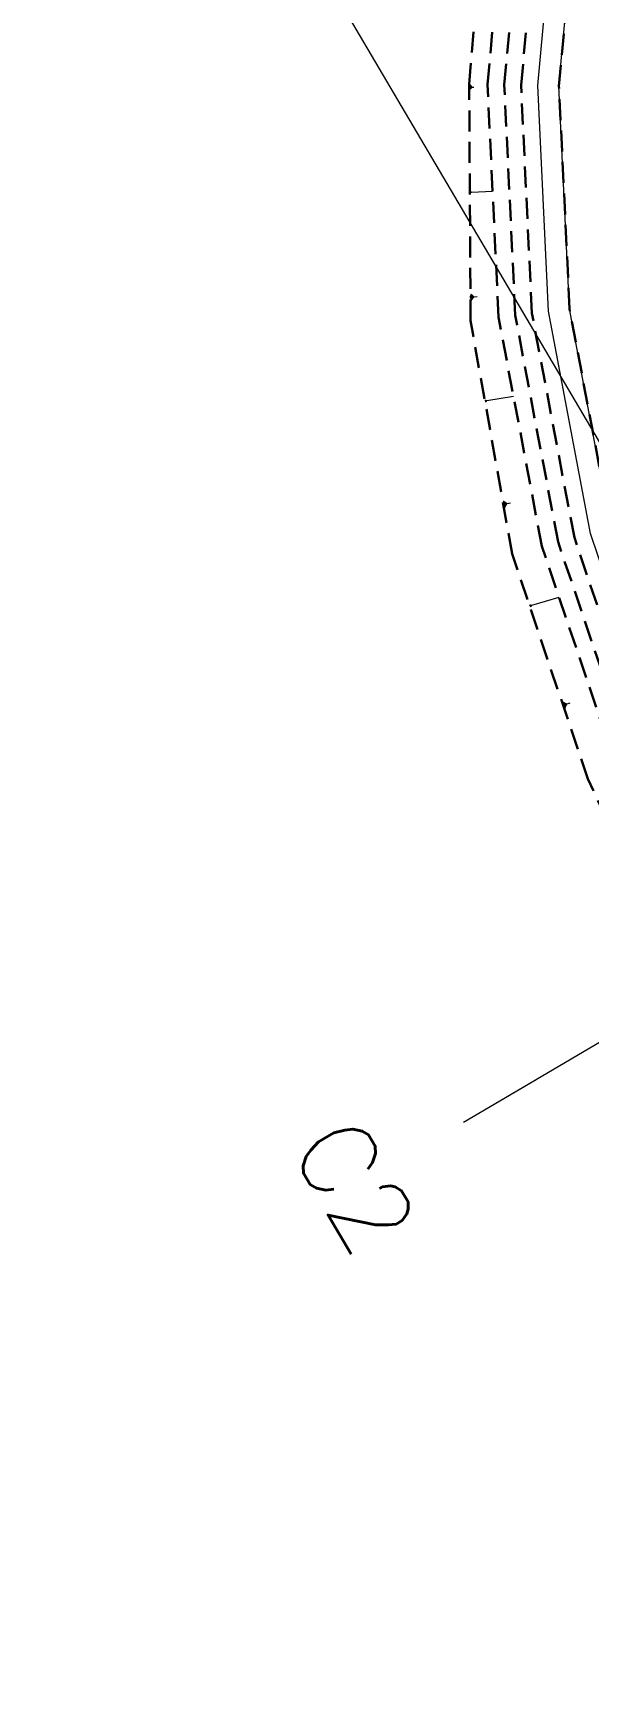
# Model space of a CAD drawing. Header units: metres. Extents: x 544752 to 548977, y 1840603 to 1844608.
# Drawn here: x 544902.78 to 544916, y 1843823.19 to 1843862.71 of the extents above; entities that cross this region are included whole.
import ezdxf

# ---------------------------------------------------------------- set-up
doc = ezdxf.new("R2010")
doc.units = ezdxf.units.M
doc.header["$MEASUREMENT"] = 0
for name, pattern in [('ACAD_ISO02W100', [15, 12, -3]), ('Anordnung Grundriss$0$GESTRICHELT', [0.75, 0.5, -0.25]), ('HIDDEN', [0.375, 0.25, -0.125])]:
    doc.linetypes.add(name, pattern=pattern)
doc.layers.add('C-ROAD', color=7, linetype='Continuous')
for name, color, linetype, lineweight in [('C-ROAD-CORR', 5, 'Continuous', 0), ('C-ROAD-SAMP', 150, 'HIDDEN', 0), ('C-ROAD-SAMP-TEXT', 11, 'Continuous', 0), ('C-TOPO-FEAT', 94, 'Continuous', 5), ('Đường', 5, 'ACAD_ISO02W100', 5)]:
    doc.layers.add(name, color=color, linetype=linetype, lineweight=lineweight)

# ---------------------------------------------------------------- blocks, each defined once
blk = doc.blocks.new('TB')
at = {"layer": 'Defpoints', "color": 5, "linetype": 'Anordnung Grundriss$0$GESTRICHELT', "lineweight": 5, "ltscale": 0.2}
blk.add_circle((-0.4049538253086098, -1.769394799566726e-07), 105.7280000291212, dxfattribs=at)

msp = doc.modelspace()

# ---------------------------------------------------------------- linework, layer by layer
at = {"layer": 'C-ROAD', "color": 3, "linetype": 'Continuous', "lineweight": 13}
msp.add_line((544922.4993939651, 1843842.378310709), (544906.0413623105, 1843870.318242369), dxfattribs=at)
at = {"layer": 'C-ROAD-CORR', "color": 160, "linetype": 'Continuous'}
for p, q in [((544913.1861361177, 1843861.428345553, 760.0964336467782), (544913.2645144111, 1843861.426749602, 760.0180283657635)), ((544913.1757194714, 1843858.952236134, 760.1870258009186), (544913.1776295975, 1843858.906426743, 760.1870258009186)), ((544913.1835931356, 1843858.946828314, 760.1793641079845), (544913.1850257302, 1843858.912471271, 760.1793641079845)), ((544913.1914667997, 1843858.941420494, 760.1717024150504), (544913.1924218629, 1843858.918515799, 760.1717024150504)), ((544913.199340464, 1843858.936012675, 760.1640407221163), (544913.1998179954, 1843858.924560327, 760.1640407221163)), ((544913.2072141281, 1843858.930604855, 760.1563790291822), (544913.7096210989, 1843858.951553849, 759.6522088701242)), ((544913.2283267537, 1843856.433771471, 760.2162604586116), (544913.3437035793, 1843856.445747497, 760.1001563775288)), ((544913.5321160251, 1843853.989667075, 760.257835570002), (544913.5417125182, 1843853.932052116, 760.257835570002)), ((544913.5429180799, 1843853.98406462, 760.248079053959), (544913.5501154497, 1843853.940853401, 760.248079053959)), ((544913.5537201347, 1843853.978462166, 760.238322537916), (544913.5585183812, 1843853.949654686, 760.238322537916)), ((544913.5645221894, 1843853.972859712, 760.228566021873), (544913.5669213127, 1843853.958455972, 760.228566021873)), ((544913.5753242442, 1843853.967257257, 760.21880950583), (544914.2070689326, 1843854.072482249, 759.5769317057627)), ((544914.0154165428, 1843851.509443467, 760.2049232500794), (544914.1403717982, 1843851.53827704, 760.0764730108002)), ((544914.6404477251, 1843849.099100006, 760.180901974719), (544915.2904682285, 1843849.291881802, 759.501726507103)), ((544914.5921225826, 1843849.117024647, 760.222206993964), (544914.6097090301, 1843849.057726769, 760.222206993964)), ((544914.6042038683, 1843849.112543487, 760.2118807391528), (544914.6173937038, 1843849.068070078, 760.2118807391528)), ((544914.6162851539, 1843849.108062327, 760.2015544843415), (544914.6250783775, 1843849.078413388, 760.2015544843415)), ((544914.6283664395, 1843849.103581166, 760.1912282295302), (544914.6327630513, 1843849.088756697, 760.1912282295302)), ((544915.4357516665, 1843846.732337237, 760.1475428267496), (544915.5593859646, 1843846.777469506, 760.0156465636666))]:
    msp.add_line(p, q, dxfattribs=at)
at = {"layer": 'C-ROAD-CORR', "color": 5, "linetype": 'Anordnung Grundriss$0$GESTRICHELT', "lineweight": 30, "extrusion": (-0.7070086633711838, 0.01439621459947261, -0.7070583419515665), "const_width": 0.1, "elevation": -359251.1510933748}
msp.add_lwpolyline([(-1854572.569292504, -358127.0275008394), (-1854572.602085487, -358127.0712248165), (-1854572.63487847, -358127.0275008393)], dxfattribs=at)
at = {"layer": 'C-ROAD-CORR', "color": 5, "linetype": 'Anordnung Grundriss$0$GESTRICHELT', "lineweight": 30, "extrusion": (-0.7036532886502167, -0.07303867780685151, -0.7067795985425455), "const_width": 0.1, "elevation": -518640.1264728238}
msp.add_lwpolyline([(-1777743.507792796, -517085.827515571), (-1777743.556307487, -517085.8922018256), (-1777743.604822177, -517085.827515571)], dxfattribs=at)
at = {"layer": 'C-ROAD-CORR', "color": 5, "linetype": 'Anordnung Grundriss$0$GESTRICHELT', "lineweight": 30, "extrusion": (-0.6895686438162772, -0.1591187833676623, -0.7065240960115764), "const_width": 0.1, "elevation": -669684.1305967226}
msp.add_lwpolyline([(-1674119.725012223, -667507.5187018755), (-1674119.778639429, -667507.5902048175), (-1674119.832266636, -667507.5187018756)], dxfattribs=at)
at = {"layer": 'C-ROAD-CORR', "color": 5, "linetype": 'Anordnung Grundriss$0$GESTRICHELT', "lineweight": 30, "extrusion": (-0.6649429694243485, -0.242735107443725, -0.7063501362832837), "const_width": 0.1, "elevation": -810440.9529379879}
msp.add_lwpolyline([(-1545190.759942506, -807635.3576242393), (-1545190.814976007, -807635.4310022405), (-1545190.870009507, -807635.357624239)], dxfattribs=at)
at = {"layer": 'C-ROAD-CORR', "color": 5, "linetype": 'Anordnung Grundriss$0$GESTRICHELT', "lineweight": 30}
msp.add_polyline3d([(544928.2165729309, 1843828.239426141, 759.1167035596492), (544925.67886347, 1843832.547561549, 759.20162364019), (544923.141154009, 1843836.855696956, 759.2865437207308), (544920.6034445481, 1843841.163832364, 759.3714638012716), (544920.5607330316, 1843841.236341452, 759.3728930686797), (544918.2252345609, 1843845.904401446, 759.4563838818125), (544916.5256876714, 1843850.933930298, 759.5413039623533), (544915.5404496102, 1843856.150627151, 759.6262240428941), (544915.2885811181, 1843861.453568067, 759.7111441234349), (544915.7749549262, 1843866.740160601, 759.7960642039758), (544916.055482121, 1843868.267169311, 759.8208802569343), (544916.9901614861, 1843871.908128588, 759.8809842845166), (544918.9106910105, 1843876.857490814, 759.9659043650574), (544921.4993883017, 1843881.492495284, 760.0508244455982), (544924.7061715671, 1843885.723471671, 760.1357445261391), (544928.4690013194, 1843889.468566109, 760.2206646066799), (544930.8249555032, 1843891.350184639, 760.2688674451889), (544932.5661612836, 1843892.631545689, 760.3055846872207), (544936.5932430286, 1843895.595092992, 760.3905047677615), (544938.7275679039, 1843897.165752127, 760.4355118105259), (544940.6203247736, 1843898.558640296, 760.4847934220944), (544944.6474065187, 1843901.522187599, 760.6519888270265)], dxfattribs=at)
at = {"layer": 'C-ROAD-CORR', "color": 160, "linetype": 'Anordnung Grundriss$0$GESTRICHELT', "lineweight": 30}
msp.add_polyline3d([(544928.2165729309, 1843828.239426141, 758.9667035596492), (544925.67886347, 1843832.547561549, 759.05162364019), (544923.141154009, 1843836.855696956, 759.1365437207309), (544920.6034445481, 1843841.163832364, 759.2214638012716), (544920.5607330316, 1843841.236341452, 759.2228930686797), (544918.2252345609, 1843845.904401446, 759.3063838818125), (544916.5256876714, 1843850.933930298, 759.3913039623533), (544915.5404496102, 1843856.150627151, 759.4762240428942), (544915.2885811181, 1843861.453568067, 759.5611441234349), (544915.7749549262, 1843866.740160601, 759.6460642039758), (544916.055482121, 1843868.267169311, 759.6708802569343), (544916.9901614861, 1843871.908128588, 759.7309842845166), (544918.9106910105, 1843876.857490814, 759.8159043650575), (544921.4993883017, 1843881.492495284, 759.9008244455982), (544924.7061715671, 1843885.723471671, 759.9857445261391), (544928.4690013194, 1843889.468566109, 760.0706646066799), (544930.8249555032, 1843891.350184639, 760.1188674451889), (544932.5661612836, 1843892.631545689, 760.1555846872208), (544936.5932430286, 1843895.595092992, 760.2405047677615), (544938.7275679039, 1843897.165752127, 760.2855118105259), (544940.6203247736, 1843898.558640296, 760.3347934220944), (544944.6474065187, 1843901.522187599, 760.5019888270265)], dxfattribs=at)
at = {"layer": 'C-ROAD-CORR', "color": 1, "linetype": 'Anordnung Grundriss$0$GESTRICHELT', "lineweight": 30}
msp.add_polyline3d([(544926.7518068923, 1843827.376604924, 759.0967035596492), (544924.2140974314, 1843831.684740332, 759.18162364019), (544921.6763879705, 1843835.99287574, 759.2665437207309), (544919.1386785095, 1843840.301011148, 759.3514638012716), (544919.095966993, 1843840.373520235, 759.3528930686797), (544916.6564473575, 1843845.24949175, 759.4363838818125), (544914.8812040591, 1843850.503031645, 759.5213039623533), (544913.8520843119, 1843855.952075849, 759.6062240428942), (544913.5889978061, 1843861.491205355, 759.6911441234349), (544914.0970343002, 1843867.013258336, 759.7760642039758), (544914.3900559435, 1843868.608278748, 759.8008802569343)], dxfattribs=at)
at = {"layer": 'C-ROAD-CORR', "color": 92, "linetype": 'Anordnung Grundriss$0$GESTRICHELT', "lineweight": 30}
for points in [[(544927.0964577249, 1843827.579621681, 758.6967035596492), (544924.558748264, 1843831.887757089, 758.78162364019), (544922.021038803, 1843836.195892497, 758.8665437207309), (544919.4833293421, 1843840.504027905, 758.9514638012716), (544919.4406178256, 1843840.576536992, 758.9528930686797), (544917.0255737583, 1843845.403588149, 759.0363838818125), (544915.2681413797, 1843850.604419563, 759.1213039623533), (544914.2493467351, 1843855.998793802, 759.2062240428942), (544913.9888997619, 1843861.482349523, 759.291144123435), (544914.4918391533, 1843866.949000045, 759.3760642039758), (544914.7819209264, 1843868.528017704, 759.4008802569343)], [(544927.4411085575, 1843827.782638438, 758.6967035596492), (544924.9033990966, 1843832.090773846, 758.78162364019), (544922.3656896356, 1843836.398909254, 758.8665437207309), (544919.8279801747, 1843840.707044662, 758.9514638012716), (544919.7852686582, 1843840.779553749, 758.9528930686797), (544917.3947001591, 1843845.557684548, 759.0363838818125), (544915.6550787002, 1843850.705807481, 759.1213039623533), (544914.6466091581, 1843856.045511756, 759.2062240428942), (544914.3888017177, 1843861.47349369, 759.291144123435), (544914.8866440066, 1843866.884741755, 759.3760642039758), (544915.1737859093, 1843868.44775666, 759.4008802569343)]]:
    msp.add_polyline3d(points, dxfattribs=at)
at = {"layer": 'C-ROAD-SAMP', "color": 1, "linetype": 'Continuous', "lineweight": 13}
msp.add_lwpolyline([(544913.8831231496, 1843837.302891787), (544922.4993939652, 1843842.378310709), (544931.1156647808, 1843847.453729631)], dxfattribs=at)
at = {"layer": 'C-TOPO-FEAT', "color": 94, "linetype": 'Continuous', "lineweight": 0, "ltscale": 2}
for points in [[(544927.7857593901, 1843827.985655195, 759.0967035596492), (544925.2480499292, 1843832.293790603, 759.18162364019), (544922.7103404682, 1843836.60192601, 759.2665437207309), (544920.1726310073, 1843840.910061418, 759.3514638012716), (544920.1299194908, 1843840.982570505, 759.3528930686797), (544917.7638265599, 1843845.711780947, 759.4363838818125), (544916.0420160207, 1843850.8071954, 759.5213039623533), (544915.0438715813, 1843856.092229709, 759.6062240428942), (544914.7887036734, 1843861.464637858, 759.6911441234349), (544915.2814488597, 1843866.820483464, 759.7760642039758), (544915.5656508923, 1843868.367495616, 759.8008802569343), (544916.512574329, 1843872.056150571, 759.8609842845166), (544918.4582623218, 1843877.070348235, 759.9459043650575), (544921.080870916, 1843881.766070132, 760.0308244455982), (544924.3296622599, 1843886.052471278, 760.1157445261391), (544928.141784164, 1843889.84662554, 760.2006646066799), (544930.5286007728, 1843891.752892813, 760.2488674451889), (544932.2698065533, 1843893.034253863, 760.2855846872208), (544936.2968882982, 1843895.997801167, 760.3705047677615), (544938.4312131735, 1843897.568460301, 760.4155118105259), (544940.3239700432, 1843898.96134847, 760.4647934220944), (544944.3510517883, 1843901.924895773, 760.6319888270265)], [(544928.2165729309, 1843828.239426141, 758.6667035596491), (544925.67886347, 1843832.547561549, 758.7516236401899), (544923.141154009, 1843836.855696956, 758.8365437207308), (544920.6034445481, 1843841.163832364, 758.9214638012716), (544920.5607330316, 1843841.236341452, 758.9228930686796), (544918.2252345609, 1843845.904401446, 759.0063838818124), (544916.5256876714, 1843850.933930298, 759.0913039623532), (544915.5404496102, 1843856.150627151, 759.1762240428941), (544915.2885811181, 1843861.453568067, 759.2611441234349), (544915.7749549262, 1843866.740160601, 759.3460642039757), (544916.055482121, 1843868.267169311, 759.3708802569342), (544916.9901614861, 1843871.908128588, 759.4309842845165), (544918.9106910105, 1843876.857490814, 759.5159043650574), (544921.4993883017, 1843881.492495284, 759.6008244455982), (544924.7061715671, 1843885.723471671, 759.685744526139), (544928.4690013194, 1843889.468566109, 759.7706646066798), (544930.8249555032, 1843891.350184639, 759.8188674451889), (544932.5661612836, 1843892.631545689, 759.8555846872207), (544936.5932430286, 1843895.595092992, 759.9405047677615), (544938.7275679039, 1843897.165752127, 759.9855118105258), (544940.6203247736, 1843898.558640296, 760.0347934220944), (544944.6474065187, 1843901.522187599, 760.2019888270264)]]:
    msp.add_polyline3d(points, dxfattribs=at)

# ---------------------------------------------------------------- block references
at = {"layer": 'Đường', "rotation": 16.85361158989377}
msp.add_blockref('TB', (545008.8996636067, 1843756.179307224), dxfattribs=at)

# ---------------------------------------------------------------- next in the draw order: texts
at = {"layer": 'C-ROAD-SAMP-TEXT', "color": 1, "linetype": 'Continuous', "lineweight": 13, "char_height": 1.8, "attachment_point": 5, "rotation": 300.50023468337395, "bg_fill": 3, "box_fill_scale": 1.416666666666667, "bg_fill_color": 256, "bg_fill_true_color": 13158600, "bg_fill_transparency": 0}
for s, insert, width in [('{\\Fsimplex.shx|c0;C2}', (544910.4366148234, 1843835.272724219), 3.030000000000001), ('{\\Fsimplex.shx|c0;C1}', (544918.0924547227, 1843822.275808908), 2.250857142857143)]:
    msp.add_mtext(s, dxfattribs=dict(at, insert=insert, width=width))

# ---------------------------------------------------------------- next in the draw order: linework, layer by layer
at = {"layer": 'C-ROAD-CORR', "color": 11, "linetype": 'Anordnung Grundriss$0$GESTRICHELT', "lineweight": 30}
msp.add_polyline3d([(544925.6341897399, 1843826.718271944, 760.3938043312405), (544923.201109881, 1843831.088039475, 760.3572918288627), (544920.7913782039, 1843835.471560264, 760.2936815457361), (544918.3827793685, 1843839.855748355, 760.2287564921579), (544918.342240879, 1843839.929537465, 760.2276637557222), (544915.9747622893, 1843844.964913854, 760.1750848434873), (544914.1765552271, 1843850.31839482, 760.2497411479843), (544913.1859203218, 1843855.873735144, 760.2769786385909), (544913.1548301714, 1843861.500820002, 760.1254182033042), (544913.6154599027, 1843867.091639205, 759.4507899873486), (544913.3877075012, 1843868.813577858, 759.118775630111), (544915.3606901574, 1843872.413162222, 759.0570234054771), (544915.6134063408, 1843878.408788351, 757.8499158687264), (544917.5667114753, 1843884.063192475, 757.2319288196803), (544919.935054009, 1843889.892547368, 756.2250852812055), (544923.2283727081, 1843895.523471963, 755.1954141436506), (544925.5076785849, 1843898.575683886, 754.6014437396378), (544926.974291638, 1843900.230181332, 754.329305074493), (544930.04741409, 1843904.490037303, 753.3412325605099), (544931.7474023869, 1843906.650904296, 752.8977072984113), (544933.2674049702, 1843908.550317863, 752.5277230232989), (544936.0502609207, 1843913.204608884, 751.295440407118), (544938.6882065362, 1843918.055814516, 749.9849851131136), (544943.5413015012, 1843919.896915501, 751.2509007704045)], dxfattribs=at)
at = {"layer": 'C-ROAD-CORR', "color": 1, "linetype": 'Anordnung Grundriss$0$GESTRICHELT', "lineweight": 30}
msp.add_polyline3d([(544925.6341897399, 1843826.718271944, 760.3938043312405), (544923.201109881, 1843831.088039475, 760.3572918288627), (544920.7913782039, 1843835.471560264, 760.2936815457361), (544918.3827793685, 1843839.855748355, 760.2287564921579), (544918.342240879, 1843839.929537465, 760.2276637557222), (544915.9747622893, 1843844.964913854, 760.1750848434873), (544914.1765552271, 1843850.31839482, 760.2497411479843), (544913.1859203218, 1843855.873735144, 760.2769786385909), (544913.1548301714, 1843861.500820002, 760.1254182033042)], dxfattribs=at)
at = {"layer": 'C-ROAD-SAMP-TEXT', "color": 4, "linetype": 'Continuous', "lineweight": 9}
msp.add_line((544913.0214960681, 1843836.795349895), (544914.7447502313, 1843837.81043368), dxfattribs=at)

doc.saveas('drawing.dxf')
